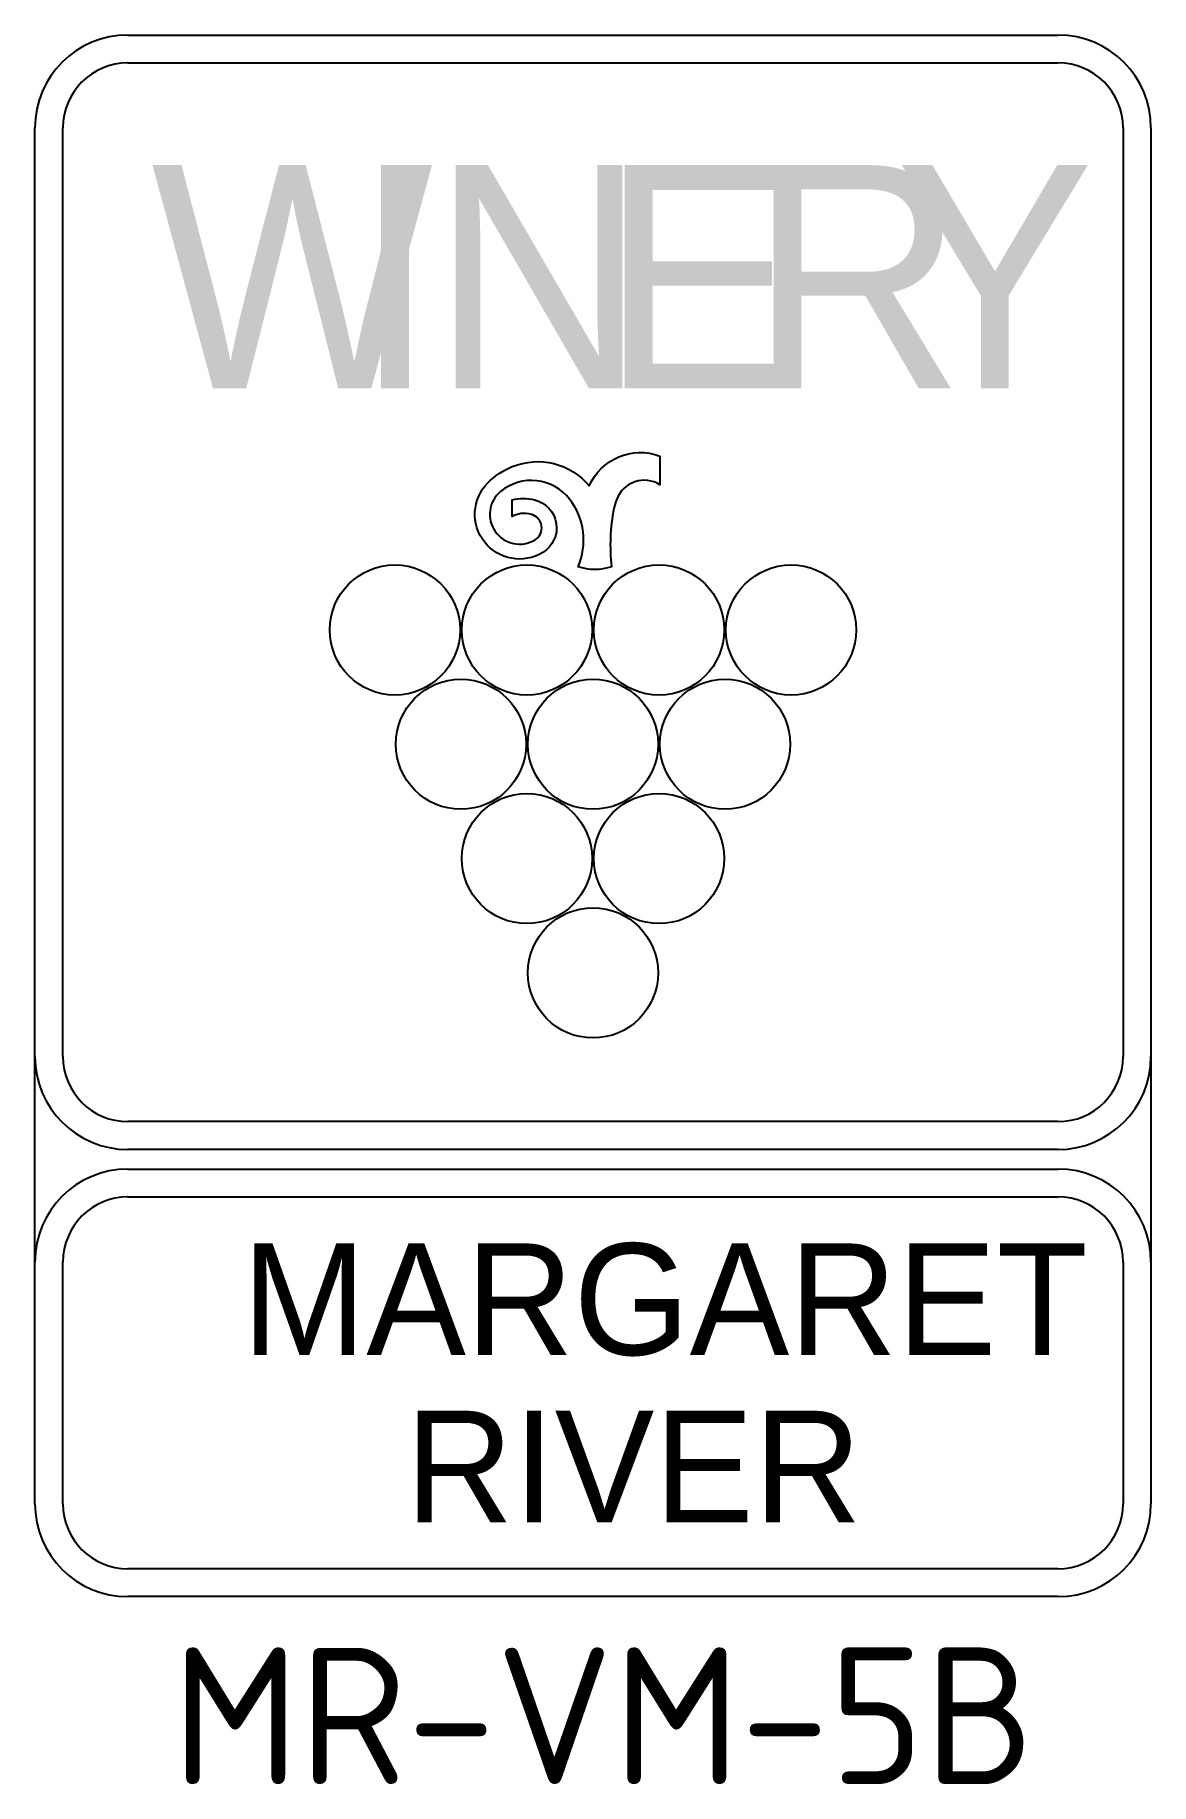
# Model space of a CAD drawing. Extents: x 0.7 to 21.1, y 0.2 to 32.2.
import ezdxf
from ezdxf.enums import TextEntityAlignment as Align

# ---------------------------------------------------------------- set-up
doc = ezdxf.new("R2010")
doc.units = 0
for name, color, linetype in [('L18', 4, 'CONTINUOUS'), ('L25', 1, 'CONTINUOUS'), ('T25', 1, 'CONTINUOUS')]:
    doc.layers.add(name, color=color, linetype=linetype)
doc.styles.add('CSERIES', font='Cseries.shx')
doc.styles.add('ISO', font='iso3098b.shx')

msp = doc.modelspace()

# ---------------------------------------------------------------- linework, layer by layer
at = {"layer": 'L25'}
for p, q in [((2.387, 32.232), (19.387, 32.232)), ((2.387, 31.722), (19.387, 31.722)), ((0.687, 13.549), (0.687, 30.532)), ((1.197, 13.549), (1.197, 30.532)), ((20.577, 30.532), (20.577, 13.549)), ((21.087, 30.532), (21.087, 13.549)), ((0.687, 9.792), (0.687, 13.549)), ((21.087, 13.549), (21.087, 9.792)), ((19.387, 12.359), (2.387, 12.359)), ((19.387, 11.849), (2.387, 11.849)), ((2.387, 11.492), (19.387, 11.492)), ((2.387, 10.982), (19.387, 10.982)), ((0.687, 5.372), (0.687, 9.792)), ((1.197, 5.372), (1.197, 9.792)), ((20.577, 9.792), (20.577, 5.372)), ((21.087, 9.792), (21.087, 5.372)), ((19.387, 4.182), (2.387, 4.182)), ((19.387, 3.672), (2.387, 3.672))]:
    msp.add_line(p, q, dxfattribs=at)
msp.add_lwpolyline([(9.97, 22.769, -0.888502), (8.967, 24.042, -0.099113), (9.412, 24.338, -0.328074), (10.819, 23.987, -0.398025), (12.111, 24.531), (12.111, 24.008, 0.467521), (11.32, 23.742, 0.043796), (11.27, 23.571, 0.078781), (11.227, 22.507, -0.165095), (10.615, 22.507, 0.27393), (10.458, 23.745, 0.421759), (9.199, 23.885, 0.93339), (9.828, 23.001, 0.656673), (9.763, 23.464, 0.098358), (9.565, 23.478, 0.102338), (9.408, 23.425), (9.408, 23.731, -0.117503), (9.818, 23.731, -0.668601)], format="xyb", close=True, dxfattribs=at)
for centre in [(7.266, 21.351), (9.68, 21.351), (12.094, 21.351), (14.508, 21.351), (8.473, 19.261), (10.887, 19.261), (13.301, 19.261), (9.68, 17.17), (12.094, 17.17), (10.887, 15.079)]:
    msp.add_circle(centre, 1.19, dxfattribs=at)
for centre, radius, start, end in [((2.387, 30.532), 1.7, 90, 180), ((19.387, 30.532), 1.7, 0, 90), ((2.387, 30.532), 1.19, 90, 180), ((19.387, 30.532), 1.19, 0, 90), ((2.387, 13.549), 1.7, 180, 270), ((2.387, 13.549), 1.19, 180, 270), ((19.387, 13.549), 1.7, 270, 0), ((19.387, 13.549), 1.19, 270, 0), ((2.387, 9.792), 1.7, 90, 180), ((19.387, 9.792), 1.7, 0, 90), ((2.387, 9.792), 1.19, 90, 180), ((19.387, 9.792), 1.19, 0, 90), ((2.387, 5.372), 1.7, 180, 270), ((2.387, 5.372), 1.19, 180, 270), ((19.387, 5.372), 1.7, 270, 0), ((19.387, 5.372), 1.19, 270, 0)]:
    msp.add_arc(centre, radius, start, end, dxfattribs=at)

# ---------------------------------------------------------------- texts
at = {"layer": 'L18', "style": 'CSERIES'}
for s, p in [('MARGARET', (4.471, 8.092)), ('RIVER', (7.46, 5.032))]:
    msp.add_text(s, height=2.04, dxfattribs=at).set_placement(p)
at = {"layer": 'L25', "style": 'CSERIES'}
for s, p in [('W', (2.811, 25.772)), ('I', (6.51, 25.772)), ('N', (7.929, 25.772)), ('E', (11.021, 25.772)), ('R', (13.739, 25.772)), ('Y', (16.413, 25.772))]:
    msp.add_text(s, height=4.08, dxfattribs=at).set_placement(p)
at = {"layer": 'T25', "style": 'ISO'}
msp.add_text('MR-VM-5B', height=2.5, dxfattribs=at).set_placement((11.082, 0.245), align=Align.CENTER)

doc.saveas('drawing.dxf')
